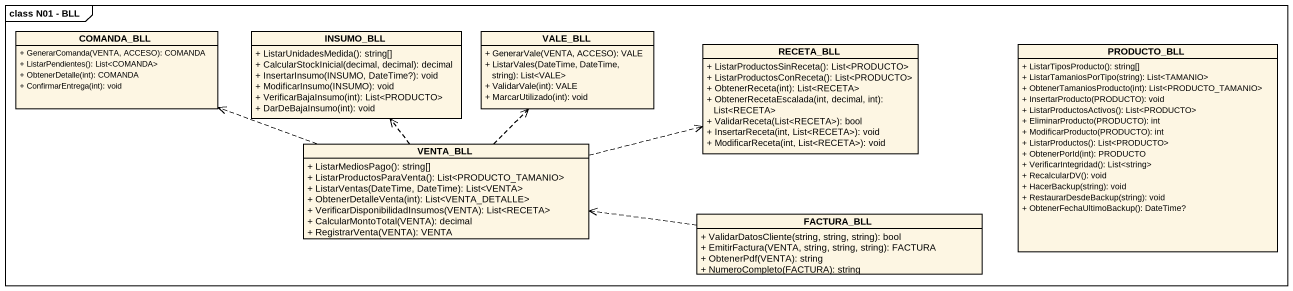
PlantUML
@startuml
mainframe class N01 - BLL
hide circle
hide empty members
skinparam classAttributeIconSize 0
class COMANDA_BLL {
  + GenerarComanda(VENTA, ACCESO): COMANDA
  + ListarPendientes(): List<COMANDA>
  + ObtenerDetalle(int): COMANDA
  + ConfirmarEntrega(int): void
}
class INSUMO_BLL {
  + ListarUnidadesMedida(): string[]
  + CalcularStockInicial(decimal, decimal): decimal
  + InsertarInsumo(INSUMO, DateTime?): void
  + ModificarInsumo(INSUMO): void
  + VerificarBajaInsumo(int): List<PRODUCTO>
  + DarDeBajaInsumo(int): void
}
class VALE_BLL {
  + GenerarVale(VENTA, ACCESO): VALE
  + ListarVales(DateTime, DateTime, string): List<VALE>
  + ValidarVale(int): VALE
  + MarcarUtilizado(int): void
}
class RECETA_BLL {
  + ListarProductosSinReceta(): List<PRODUCTO>
  + ListarProductosConReceta(): List<PRODUCTO>
  + ObtenerReceta(int): List<RECETA>
  + ObtenerRecetaEscalada(int, decimal, int): List<RECETA>
  + ValidarReceta(List<RECETA>): bool
  + InsertarReceta(int, List<RECETA>): void
  + ModificarReceta(int, List<RECETA>): void
}
class PRODUCTO_BLL {
  + ListarTiposProducto(): string[]
  + ListarTamaniosPorTipo(string): List<TAMANIO>
  + ObtenerTamaniosProducto(int): List<PRODUCTO_TAMANIO>
  + InsertarProducto(PRODUCTO): void
  + ListarProductosActivos(): List<PRODUCTO>
  + EliminarProducto(PRODUCTO): int
  + ModificarProducto(PRODUCTO): int
  + ListarProductos(): List<PRODUCTO>
  + ObtenerPorId(int): PRODUCTO
  + VerificarIntegridad(): List<string>
  + RecalcularDV(): void
  + HacerBackup(string): void
  + RestaurarDesdeBackup(string): void
  + ObtenerFechaUltimoBackup(): DateTime?
}
class VENTA_BLL {
  + ListarMediosPago(): string[]
  + ListarProductosParaVenta(): List<PRODUCTO_TAMANIO>
  + ListarVentas(DateTime, DateTime): List<VENTA>
  + ObtenerDetalleVenta(int): List<VENTA_DETALLE>
  + VerificarDisponibilidadInsumos(VENTA): List<RECETA>
  + CalcularMontoTotal(VENTA): decimal
  + RegistrarVenta(VENTA): VENTA
}
class FACTURA_BLL {
  + ValidarDatosCliente(string, string, string): bool
  + EmitirFactura(VENTA, string, string, string): FACTURA
  + ObtenerPdf(VENTA): string
  + NumeroCompleto(FACTURA): string
}
VENTA_BLL .left.> COMANDA_BLL
VENTA_BLL .up.> INSUMO_BLL
VENTA_BLL .up.> VALE_BLL
VENTA_BLL .right.> RECETA_BLL
FACTURA_BLL .left.> VENTA_BLL
@enduml
